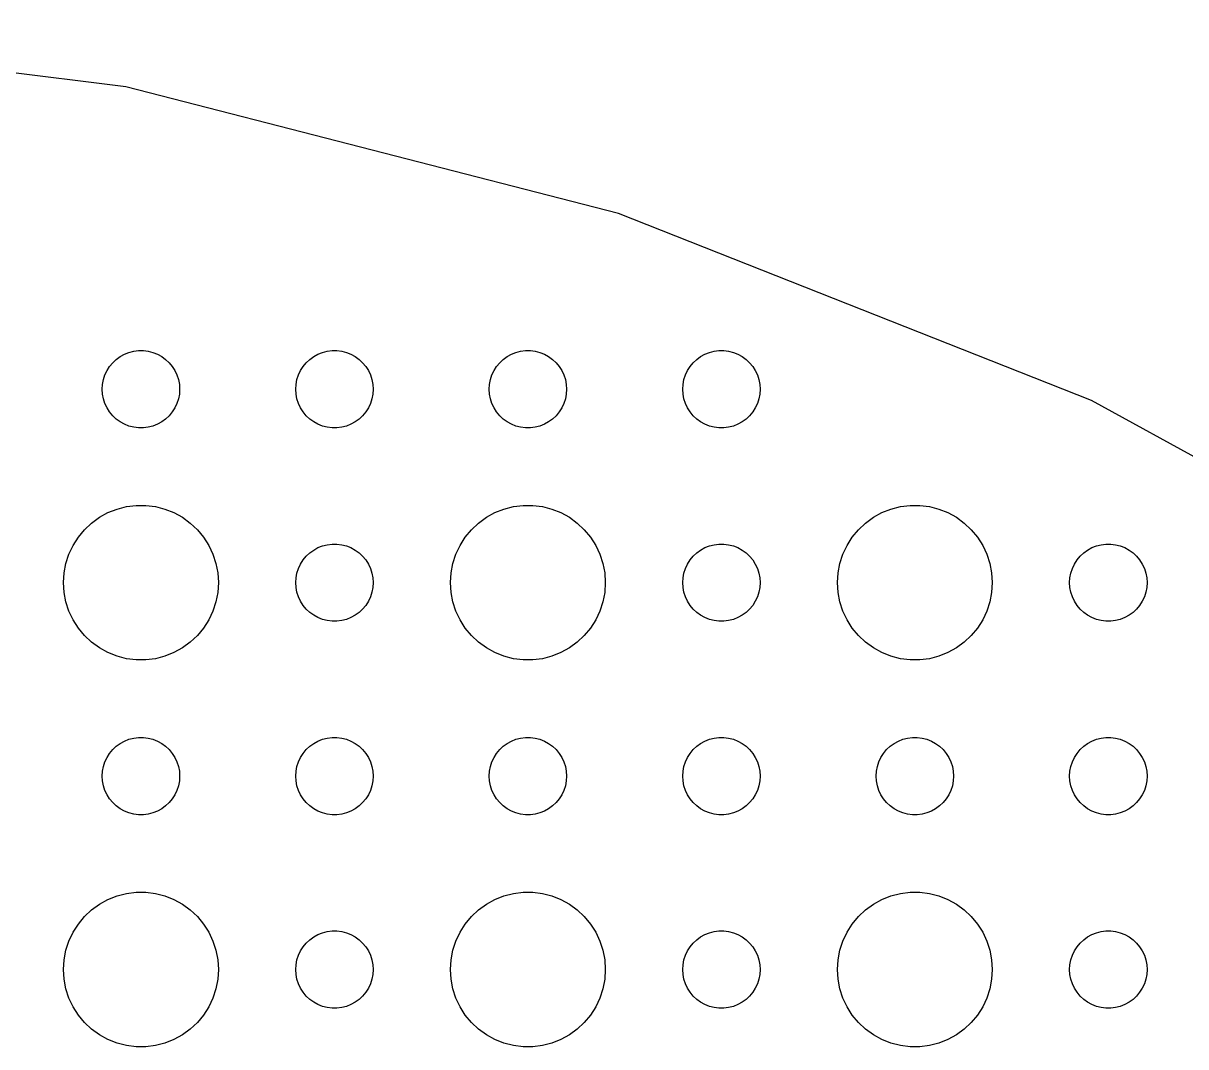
# Model space of a CAD drawing. Header units: metres. Extents: x -157 to 157, y -157 to 157.
# Drawn here: x 25.44 to 70.5, y 117.01 to 156.69 of the extents above; entities that cross this region are included whole.
import ezdxf

# ---------------------------------------------------------------- set-up
doc = ezdxf.new("R2010")
doc.units = ezdxf.units.M

msp = doc.modelspace()

# ---------------------------------------------------------------- linework, layer by layer
for p, q in [((29.4189, 154.219), (9.85811, 156.69)), ((48.5157, 149.316), (29.4189, 154.219)), ((66.8474, 142.058), (48.5157, 149.316)), ((29.0439, 143.656), (29.1963, 143.766)), ((29.1963, 143.766), (29.3613, 143.857)), ((29.3613, 143.857), (29.5365, 143.927)), ((29.5365, 143.927), (29.7189, 143.973)), ((29.7189, 143.973), (29.9058, 143.997)), ((29.9058, 143.997), (30.0942, 143.997)), ((30.0942, 143.997), (30.2811, 143.973)), ((30.2811, 143.973), (30.4635, 143.927)), ((30.4635, 143.927), (30.6387, 143.857)), ((30.6387, 143.857), (30.8037, 143.766)), ((30.8037, 143.766), (30.9561, 143.656)), ((36.5439, 143.656), (36.6963, 143.766)), ((36.6963, 143.766), (36.8613, 143.857)), ((36.8613, 143.857), (37.0365, 143.927)), ((37.0365, 143.927), (37.2189, 143.973)), ((37.2189, 143.973), (37.4058, 143.997)), ((37.4058, 143.997), (37.5942, 143.997)), ((37.5942, 143.997), (37.7811, 143.973)), ((37.7811, 143.973), (37.9635, 143.927)), ((37.9635, 143.927), (38.1387, 143.857)), ((38.1387, 143.857), (38.3037, 143.766)), ((38.3037, 143.766), (38.4561, 143.656)), ((44.0439, 143.656), (44.1963, 143.766)), ((44.1963, 143.766), (44.3613, 143.857)), ((44.3613, 143.857), (44.5365, 143.927)), ((44.5365, 143.927), (44.7189, 143.973)), ((44.7189, 143.973), (44.9058, 143.997)), ((44.9058, 143.997), (45.0942, 143.997)), ((45.0942, 143.997), (45.2811, 143.973)), ((45.2811, 143.973), (45.4635, 143.927)), ((45.4635, 143.927), (45.6387, 143.857)), ((45.6387, 143.857), (45.8037, 143.766)), ((45.8037, 143.766), (45.9561, 143.656)), ((51.5439, 143.656), (51.6963, 143.766)), ((51.6963, 143.766), (51.8613, 143.857)), ((51.8613, 143.857), (52.0365, 143.927)), ((52.0365, 143.927), (52.2189, 143.973)), ((52.2189, 143.973), (52.4058, 143.997)), ((52.4058, 143.997), (52.5942, 143.997)), ((52.5942, 143.997), (52.7811, 143.973)), ((52.7811, 143.973), (52.9635, 143.927)), ((52.9635, 143.927), (53.1387, 143.857)), ((53.1387, 143.857), (53.3037, 143.766)), ((53.3037, 143.766), (53.4561, 143.656)), ((28.6855, 143.223), (28.7865, 143.382)), ((28.7865, 143.382), (28.9065, 143.527)), ((28.9065, 143.527), (29.0439, 143.656)), ((30.9561, 143.656), (31.0934, 143.527)), ((31.0934, 143.527), (31.2135, 143.382)), ((31.2135, 143.382), (31.3145, 143.223)), ((36.1855, 143.223), (36.2865, 143.382)), ((36.2865, 143.382), (36.4065, 143.527)), ((36.4065, 143.527), (36.5439, 143.656)), ((38.4561, 143.656), (38.5934, 143.527)), ((38.5934, 143.527), (38.7135, 143.382)), ((38.7135, 143.382), (38.8145, 143.223)), ((43.6855, 143.223), (43.7865, 143.382)), ((43.7865, 143.382), (43.9065, 143.527)), ((43.9065, 143.527), (44.0439, 143.656)), ((45.9561, 143.656), (46.0934, 143.527)), ((46.0934, 143.527), (46.2135, 143.382)), ((46.2135, 143.382), (46.3145, 143.223)), ((51.1855, 143.223), (51.2865, 143.382)), ((51.2865, 143.382), (51.4065, 143.527)), ((51.4065, 143.527), (51.5439, 143.656)), ((53.4561, 143.656), (53.5934, 143.527)), ((53.5934, 143.527), (53.7135, 143.382)), ((53.7135, 143.382), (53.8145, 143.223)), ((28.5118, 142.688), (28.5471, 142.873)), ((28.5471, 142.873), (28.6053, 143.052)), ((28.6053, 143.052), (28.6855, 143.223)), ((31.3145, 143.223), (31.3947, 143.052)), ((31.3947, 143.052), (31.4529, 142.873)), ((31.4529, 142.873), (31.4882, 142.688)), ((36.0118, 142.688), (36.0471, 142.873)), ((36.0471, 142.873), (36.1053, 143.052)), ((36.1053, 143.052), (36.1855, 143.223)), ((38.8145, 143.223), (38.8947, 143.052)), ((38.8947, 143.052), (38.9529, 142.873)), ((38.9529, 142.873), (38.9882, 142.688)), ((43.5118, 142.688), (43.5471, 142.873)), ((43.5471, 142.873), (43.6053, 143.052)), ((43.6053, 143.052), (43.6855, 143.223)), ((46.3145, 143.223), (46.3947, 143.052)), ((46.3947, 143.052), (46.4529, 142.873)), ((46.4529, 142.873), (46.4882, 142.688)), ((51.0118, 142.688), (51.0471, 142.873)), ((51.0471, 142.873), (51.1053, 143.052)), ((51.1053, 143.052), (51.1855, 143.223)), ((53.8145, 143.223), (53.8947, 143.052)), ((53.8947, 143.052), (53.9529, 142.873)), ((53.9529, 142.873), (53.9882, 142.688)), ((28.5, 142.5), (28.5118, 142.688)), ((28.5118, 142.312), (28.5, 142.5)), ((31.4882, 142.688), (31.5, 142.5)), ((31.5, 142.5), (31.4882, 142.312)), ((36, 142.5), (36.0118, 142.688)), ((36.0118, 142.312), (36, 142.5)), ((38.9882, 142.688), (39, 142.5)), ((39, 142.5), (38.9882, 142.312)), ((43.5, 142.5), (43.5118, 142.688)), ((43.5118, 142.312), (43.5, 142.5)), ((46.4882, 142.688), (46.5, 142.5)), ((46.5, 142.5), (46.4882, 142.312)), ((51, 142.5), (51.0118, 142.688)), ((51.0118, 142.312), (51, 142.5)), ((53.9882, 142.688), (54, 142.5)), ((54, 142.5), (53.9882, 142.312)), ((28.5471, 142.127), (28.5118, 142.312)), ((28.6053, 141.948), (28.5471, 142.127)), ((28.6855, 141.777), (28.6053, 141.948)), ((31.3947, 141.948), (31.3145, 141.777)), ((31.4529, 142.127), (31.3947, 141.948)), ((31.4882, 142.312), (31.4529, 142.127)), ((36.0471, 142.127), (36.0118, 142.312)), ((36.1053, 141.948), (36.0471, 142.127)), ((36.1855, 141.777), (36.1053, 141.948)), ((38.8947, 141.948), (38.8145, 141.777)), ((38.9529, 142.127), (38.8947, 141.948)), ((38.9882, 142.312), (38.9529, 142.127)), ((43.5471, 142.127), (43.5118, 142.312)), ((43.6053, 141.948), (43.5471, 142.127)), ((43.6855, 141.777), (43.6053, 141.948)), ((46.3947, 141.948), (46.3145, 141.777)), ((46.4529, 142.127), (46.3947, 141.948)), ((46.4882, 142.312), (46.4529, 142.127)), ((51.0471, 142.127), (51.0118, 142.312)), ((51.1053, 141.948), (51.0471, 142.127)), ((51.1855, 141.777), (51.1053, 141.948)), ((53.8947, 141.948), (53.8145, 141.777)), ((53.9529, 142.127), (53.8947, 141.948)), ((53.9882, 142.312), (53.9529, 142.127)), ((84.1248, 132.559), (66.8474, 142.058)), ((28.7865, 141.618), (28.6855, 141.777)), ((28.9065, 141.473), (28.7865, 141.618)), ((31.2135, 141.618), (31.0934, 141.473)), ((31.3145, 141.777), (31.2135, 141.618)), ((36.2865, 141.618), (36.1855, 141.777)), ((36.4065, 141.473), (36.2865, 141.618)), ((38.7135, 141.618), (38.5934, 141.473)), ((38.8145, 141.777), (38.7135, 141.618)), ((43.7865, 141.618), (43.6855, 141.777)), ((43.9065, 141.473), (43.7865, 141.618)), ((46.2135, 141.618), (46.0934, 141.473)), ((46.3145, 141.777), (46.2135, 141.618)), ((51.2865, 141.618), (51.1855, 141.777)), ((51.4065, 141.473), (51.2865, 141.618)), ((53.7135, 141.618), (53.5934, 141.473)), ((53.8145, 141.777), (53.7135, 141.618)), ((29.0439, 141.344), (28.9065, 141.473)), ((29.1963, 141.234), (29.0439, 141.344)), ((29.3613, 141.143), (29.1963, 141.234)), ((29.5365, 141.073), (29.3613, 141.143)), ((29.7189, 141.027), (29.5365, 141.073)), ((30.4635, 141.073), (30.2811, 141.027)), ((30.6387, 141.143), (30.4635, 141.073)), ((30.8037, 141.234), (30.6387, 141.143)), ((30.9561, 141.344), (30.8037, 141.234)), ((31.0934, 141.473), (30.9561, 141.344)), ((36.5439, 141.344), (36.4065, 141.473)), ((36.6963, 141.234), (36.5439, 141.344)), ((36.8613, 141.143), (36.6963, 141.234)), ((37.0365, 141.073), (36.8613, 141.143)), ((37.2189, 141.027), (37.0365, 141.073)), ((37.9635, 141.073), (37.7811, 141.027)), ((38.1387, 141.143), (37.9635, 141.073)), ((38.3037, 141.234), (38.1387, 141.143)), ((38.4561, 141.344), (38.3037, 141.234)), ((38.5934, 141.473), (38.4561, 141.344)), ((44.0439, 141.344), (43.9065, 141.473)), ((44.1963, 141.234), (44.0439, 141.344)), ((44.3613, 141.143), (44.1963, 141.234)), ((44.5365, 141.073), (44.3613, 141.143)), ((44.7189, 141.027), (44.5365, 141.073)), ((45.4635, 141.073), (45.2811, 141.027)), ((45.6387, 141.143), (45.4635, 141.073)), ((45.8037, 141.234), (45.6387, 141.143)), ((45.9561, 141.344), (45.8037, 141.234)), ((46.0934, 141.473), (45.9561, 141.344)), ((51.5439, 141.344), (51.4065, 141.473)), ((51.6963, 141.234), (51.5439, 141.344)), ((51.8613, 141.143), (51.6963, 141.234)), ((52.0365, 141.073), (51.8613, 141.143)), ((52.2189, 141.027), (52.0365, 141.073)), ((52.9635, 141.073), (52.7811, 141.027)), ((53.1387, 141.143), (52.9635, 141.073)), ((53.3037, 141.234), (53.1387, 141.143)), ((53.4561, 141.344), (53.3037, 141.234)), ((53.5934, 141.473), (53.4561, 141.344)), ((29.9058, 141.003), (29.7189, 141.027)), ((30.0942, 141.003), (29.9058, 141.003)), ((30.2811, 141.027), (30.0942, 141.003)), ((37.4058, 141.003), (37.2189, 141.027)), ((37.5942, 141.003), (37.4058, 141.003)), ((37.7811, 141.027), (37.5942, 141.003)), ((44.9058, 141.003), (44.7189, 141.027)), ((45.0942, 141.003), (44.9058, 141.003)), ((45.2811, 141.027), (45.0942, 141.003)), ((52.4058, 141.003), (52.2189, 141.027)), ((52.5942, 141.003), (52.4058, 141.003)), ((52.7811, 141.027), (52.5942, 141.003)), ((29.0729, 137.853), (29.4379, 137.947)), ((29.4379, 137.947), (29.8116, 137.994)), ((29.8116, 137.994), (30.1884, 137.994)), ((30.1884, 137.994), (30.5621, 137.947)), ((30.5621, 137.947), (30.927, 137.853)), ((44.0729, 137.853), (44.4379, 137.947)), ((44.4379, 137.947), (44.8116, 137.994)), ((44.8116, 137.994), (45.1884, 137.994)), ((45.1884, 137.994), (45.5621, 137.947)), ((45.5621, 137.947), (45.927, 137.853)), ((59.0729, 137.853), (59.4379, 137.947)), ((59.4379, 137.947), (59.8116, 137.994)), ((59.8116, 137.994), (60.1884, 137.994)), ((60.1884, 137.994), (60.5621, 137.947)), ((60.5621, 137.947), (60.927, 137.853)), ((28.0877, 137.312), (28.3925, 137.533)), ((28.3925, 137.533), (28.7227, 137.714)), ((28.7227, 137.714), (29.0729, 137.853)), ((30.927, 137.853), (31.2773, 137.714)), ((31.2773, 137.714), (31.6075, 137.533)), ((31.6075, 137.533), (31.9123, 137.312)), ((43.0877, 137.312), (43.3925, 137.533)), ((43.3925, 137.533), (43.7227, 137.714)), ((43.7227, 137.714), (44.0729, 137.853)), ((45.927, 137.853), (46.2773, 137.714)), ((46.2773, 137.714), (46.6075, 137.533)), ((46.6075, 137.533), (46.9123, 137.312)), ((58.0877, 137.312), (58.3925, 137.533)), ((58.3925, 137.533), (58.7227, 137.714)), ((58.7227, 137.714), (59.0729, 137.853)), ((60.927, 137.853), (61.2773, 137.714)), ((61.2773, 137.714), (61.6075, 137.533)), ((61.6075, 137.533), (61.9123, 137.312)), ((27.5729, 136.763), (27.8131, 137.054)), ((27.8131, 137.054), (28.0877, 137.312)), ((31.9123, 137.312), (32.1869, 137.054)), ((32.1869, 137.054), (32.427, 136.763)), ((42.5729, 136.763), (42.8131, 137.054)), ((42.8131, 137.054), (43.0877, 137.312)), ((46.9123, 137.312), (47.1869, 137.054)), ((47.1869, 137.054), (47.427, 136.763)), ((57.5729, 136.763), (57.8131, 137.054)), ((57.8131, 137.054), (58.0877, 137.312)), ((61.9123, 137.312), (62.1869, 137.054)), ((62.1869, 137.054), (62.427, 136.763)), ((27.3711, 136.445), (27.5729, 136.763)), ((32.427, 136.763), (32.6289, 136.445)), ((42.3711, 136.445), (42.5729, 136.763)), ((47.427, 136.763), (47.6289, 136.445)), ((57.3711, 136.445), (57.5729, 136.763)), ((62.427, 136.763), (62.6289, 136.445)), ((27.0942, 135.746), (27.2107, 136.104)), ((27.2107, 136.104), (27.3711, 136.445)), ((32.6289, 136.445), (32.7893, 136.104)), ((32.7893, 136.104), (32.9057, 135.746)), ((36.4065, 136.027), (36.5439, 136.156)), ((36.5439, 136.156), (36.6963, 136.266)), ((36.6963, 136.266), (36.8613, 136.357)), ((36.8613, 136.357), (37.0365, 136.427)), ((37.0365, 136.427), (37.2189, 136.473)), ((37.2189, 136.473), (37.4058, 136.497)), ((37.4058, 136.497), (37.5942, 136.497)), ((37.5942, 136.497), (37.7811, 136.473)), ((37.7811, 136.473), (37.9635, 136.427)), ((37.9635, 136.427), (38.1387, 136.357)), ((38.1387, 136.357), (38.3037, 136.266)), ((38.3037, 136.266), (38.4561, 136.156)), ((38.4561, 136.156), (38.5934, 136.027)), ((42.0942, 135.746), (42.2107, 136.104)), ((42.2107, 136.104), (42.3711, 136.445)), ((47.6289, 136.445), (47.7893, 136.104)), ((47.7893, 136.104), (47.9057, 135.746)), ((51.4065, 136.027), (51.5439, 136.156)), ((51.5439, 136.156), (51.6963, 136.266)), ((51.6963, 136.266), (51.8613, 136.357)), ((51.8613, 136.357), (52.0365, 136.427)), ((52.0365, 136.427), (52.2189, 136.473)), ((52.2189, 136.473), (52.4058, 136.497)), ((52.4058, 136.497), (52.5942, 136.497)), ((52.5942, 136.497), (52.7811, 136.473)), ((52.7811, 136.473), (52.9635, 136.427)), ((52.9635, 136.427), (53.1387, 136.357)), ((53.1387, 136.357), (53.3037, 136.266)), ((53.3037, 136.266), (53.4561, 136.156)), ((53.4561, 136.156), (53.5934, 136.027)), ((57.0942, 135.746), (57.2107, 136.104)), ((57.2107, 136.104), (57.3711, 136.445)), ((62.6289, 136.445), (62.7893, 136.104)), ((62.7893, 136.104), (62.9057, 135.746)), ((66.4065, 136.027), (66.5439, 136.156)), ((66.5439, 136.156), (66.6963, 136.266)), ((66.6963, 136.266), (66.8613, 136.357)), ((66.8613, 136.357), (67.0365, 136.427)), ((67.0365, 136.427), (67.2189, 136.473)), ((67.2189, 136.473), (67.4058, 136.497)), ((67.4058, 136.497), (67.5942, 136.497)), ((67.5942, 136.497), (67.7811, 136.473)), ((67.7811, 136.473), (67.9635, 136.427)), ((67.9635, 136.427), (68.1387, 136.357)), ((68.1387, 136.357), (68.3037, 136.266)), ((68.3037, 136.266), (68.4561, 136.156)), ((68.4561, 136.156), (68.5934, 136.027)), ((27.0237, 135.376), (27.0942, 135.746)), ((32.9057, 135.746), (32.9763, 135.376)), ((36.1053, 135.552), (36.1855, 135.723)), ((36.1855, 135.723), (36.2865, 135.882)), ((36.2865, 135.882), (36.4065, 136.027)), ((38.5934, 136.027), (38.7135, 135.882)), ((38.7135, 135.882), (38.8145, 135.723)), ((38.8145, 135.723), (38.8947, 135.552)), ((42.0237, 135.376), (42.0942, 135.746)), ((47.9057, 135.746), (47.9763, 135.376)), ((51.1053, 135.552), (51.1855, 135.723)), ((51.1855, 135.723), (51.2865, 135.882)), ((51.2865, 135.882), (51.4065, 136.027)), ((53.5934, 136.027), (53.7135, 135.882)), ((53.7135, 135.882), (53.8145, 135.723)), ((53.8145, 135.723), (53.8947, 135.552)), ((57.0237, 135.376), (57.0942, 135.746)), ((62.9057, 135.746), (62.9763, 135.376)), ((66.1053, 135.552), (66.1855, 135.723)), ((66.1855, 135.723), (66.2865, 135.882)), ((66.2865, 135.882), (66.4065, 136.027)), ((68.5934, 136.027), (68.7135, 135.882)), ((68.7135, 135.882), (68.8145, 135.723)), ((68.8145, 135.723), (68.8947, 135.552)), ((27, 135), (27.0237, 135.376)), ((32.9763, 135.376), (33, 135)), ((36, 135), (36.0118, 135.188)), ((36.0118, 135.188), (36.0471, 135.373)), ((36.0471, 135.373), (36.1053, 135.552)), ((38.8947, 135.552), (38.9529, 135.373)), ((38.9529, 135.373), (38.9882, 135.188)), ((38.9882, 135.188), (39, 135)), ((42, 135), (42.0237, 135.376)), ((47.9763, 135.376), (48, 135)), ((51, 135), (51.0118, 135.188)), ((51.0118, 135.188), (51.0471, 135.373)), ((51.0471, 135.373), (51.1053, 135.552)), ((53.8947, 135.552), (53.9529, 135.373)), ((53.9529, 135.373), (53.9882, 135.188)), ((53.9882, 135.188), (54, 135)), ((57, 135), (57.0237, 135.376)), ((62.9763, 135.376), (63, 135)), ((66, 135), (66.0118, 135.188)), ((66.0118, 135.188), (66.0471, 135.373)), ((66.0471, 135.373), (66.1053, 135.552)), ((68.8947, 135.552), (68.9529, 135.373)), ((68.9529, 135.373), (68.9882, 135.188)), ((68.9882, 135.188), (69, 135)), ((27.0237, 134.624), (27, 135)), ((33, 135), (32.9763, 134.624)), ((36.0118, 134.812), (36, 135)), ((36.0471, 134.627), (36.0118, 134.812)), ((38.9882, 134.812), (38.9529, 134.627)), ((39, 135), (38.9882, 134.812)), ((42.0237, 134.624), (42, 135)), ((48, 135), (47.9763, 134.624)), ((51.0118, 134.812), (51, 135)), ((51.0471, 134.627), (51.0118, 134.812)), ((53.9882, 134.812), (53.9529, 134.627)), ((54, 135), (53.9882, 134.812)), ((57.0237, 134.624), (57, 135)), ((63, 135), (62.9763, 134.624)), ((66.0118, 134.812), (66, 135)), ((66.0471, 134.627), (66.0118, 134.812)), ((68.9882, 134.812), (68.9529, 134.627)), ((69, 135), (68.9882, 134.812)), ((27.0942, 134.254), (27.0237, 134.624)), ((32.9763, 134.624), (32.9057, 134.254)), ((36.1053, 134.448), (36.0471, 134.627)), ((36.1855, 134.277), (36.1053, 134.448)), ((38.8947, 134.448), (38.8145, 134.277)), ((38.9529, 134.627), (38.8947, 134.448)), ((42.0942, 134.254), (42.0237, 134.624)), ((47.9763, 134.624), (47.9057, 134.254)), ((51.1053, 134.448), (51.0471, 134.627)), ((51.1855, 134.277), (51.1053, 134.448)), ((53.8947, 134.448), (53.8145, 134.277)), ((53.9529, 134.627), (53.8947, 134.448)), ((57.0942, 134.254), (57.0237, 134.624)), ((62.9763, 134.624), (62.9057, 134.254)), ((66.1053, 134.448), (66.0471, 134.627)), ((66.1855, 134.277), (66.1053, 134.448)), ((68.8947, 134.448), (68.8145, 134.277)), ((68.9529, 134.627), (68.8947, 134.448)), ((27.2107, 133.896), (27.0942, 134.254)), ((27.3711, 133.555), (27.2107, 133.896)), ((32.7893, 133.896), (32.6289, 133.555)), ((32.9057, 134.254), (32.7893, 133.896)), ((36.2865, 134.118), (36.1855, 134.277)), ((36.4065, 133.973), (36.2865, 134.118)), ((36.5439, 133.844), (36.4065, 133.973)), ((36.6963, 133.734), (36.5439, 133.844)), ((38.4561, 133.844), (38.3037, 133.734)), ((38.5934, 133.973), (38.4561, 133.844)), ((38.7135, 134.118), (38.5934, 133.973)), ((38.8145, 134.277), (38.7135, 134.118)), ((42.2107, 133.896), (42.0942, 134.254)), ((42.3711, 133.555), (42.2107, 133.896)), ((47.7893, 133.896), (47.6289, 133.555)), ((47.9057, 134.254), (47.7893, 133.896)), ((51.2865, 134.118), (51.1855, 134.277)), ((51.4065, 133.973), (51.2865, 134.118)), ((51.5439, 133.844), (51.4065, 133.973)), ((51.6963, 133.734), (51.5439, 133.844)), ((53.4561, 133.844), (53.3037, 133.734)), ((53.5934, 133.973), (53.4561, 133.844)), ((53.7135, 134.118), (53.5934, 133.973)), ((53.8145, 134.277), (53.7135, 134.118)), ((57.2107, 133.896), (57.0942, 134.254)), ((57.3711, 133.555), (57.2107, 133.896)), ((62.7893, 133.896), (62.6289, 133.555)), ((62.9057, 134.254), (62.7893, 133.896)), ((66.2865, 134.118), (66.1855, 134.277)), ((66.4065, 133.973), (66.2865, 134.118)), ((66.5439, 133.844), (66.4065, 133.973)), ((66.6963, 133.734), (66.5439, 133.844)), ((68.4561, 133.844), (68.3037, 133.734)), ((68.5934, 133.973), (68.4561, 133.844)), ((68.7135, 134.118), (68.5934, 133.973)), ((68.8145, 134.277), (68.7135, 134.118)), ((27.5729, 133.237), (27.3711, 133.555)), ((32.6289, 133.555), (32.427, 133.237)), ((36.8613, 133.643), (36.6963, 133.734)), ((37.0365, 133.573), (36.8613, 133.643)), ((37.2189, 133.527), (37.0365, 133.573)), ((37.4058, 133.503), (37.2189, 133.527)), ((37.5942, 133.503), (37.4058, 133.503)), ((37.7811, 133.527), (37.5942, 133.503)), ((37.9635, 133.573), (37.7811, 133.527)), ((38.1387, 133.643), (37.9635, 133.573)), ((38.3037, 133.734), (38.1387, 133.643)), ((42.5729, 133.237), (42.3711, 133.555)), ((47.6289, 133.555), (47.427, 133.237)), ((51.8613, 133.643), (51.6963, 133.734)), ((52.0365, 133.573), (51.8613, 133.643)), ((52.2189, 133.527), (52.0365, 133.573)), ((52.4058, 133.503), (52.2189, 133.527)), ((52.5942, 133.503), (52.4058, 133.503)), ((52.7811, 133.527), (52.5942, 133.503)), ((52.9635, 133.573), (52.7811, 133.527)), ((53.1387, 133.643), (52.9635, 133.573)), ((53.3037, 133.734), (53.1387, 133.643)), ((57.5729, 133.237), (57.3711, 133.555)), ((62.6289, 133.555), (62.427, 133.237)), ((66.8613, 133.643), (66.6963, 133.734)), ((67.0365, 133.573), (66.8613, 133.643)), ((67.2189, 133.527), (67.0365, 133.573)), ((67.4058, 133.503), (67.2189, 133.527)), ((67.5942, 133.503), (67.4058, 133.503)), ((67.7811, 133.527), (67.5942, 133.503)), ((67.9635, 133.573), (67.7811, 133.527)), ((68.1387, 133.643), (67.9635, 133.573)), ((68.3037, 133.734), (68.1387, 133.643)), ((27.8131, 132.946), (27.5729, 133.237)), ((28.0877, 132.688), (27.8131, 132.946)), ((32.1869, 132.946), (31.9123, 132.688)), ((32.427, 133.237), (32.1869, 132.946)), ((42.8131, 132.946), (42.5729, 133.237)), ((43.0877, 132.688), (42.8131, 132.946)), ((47.1869, 132.946), (46.9123, 132.688)), ((47.427, 133.237), (47.1869, 132.946)), ((57.8131, 132.946), (57.5729, 133.237)), ((58.0877, 132.688), (57.8131, 132.946)), ((62.1869, 132.946), (61.9123, 132.688)), ((62.427, 133.237), (62.1869, 132.946)), ((28.3925, 132.467), (28.0877, 132.688)), ((31.9123, 132.688), (31.6075, 132.467)), ((43.3925, 132.467), (43.0877, 132.688)), ((46.9123, 132.688), (46.6075, 132.467)), ((58.3925, 132.467), (58.0877, 132.688)), ((61.9123, 132.688), (61.6075, 132.467)), ((28.7227, 132.286), (28.3925, 132.467)), ((29.0729, 132.147), (28.7227, 132.286)), ((29.4379, 132.053), (29.0729, 132.147)), ((29.8116, 132.006), (29.4379, 132.053)), ((30.5621, 132.053), (30.1884, 132.006)), ((30.927, 132.147), (30.5621, 132.053)), ((31.2773, 132.286), (30.927, 132.147)), ((31.6075, 132.467), (31.2773, 132.286)), ((43.7227, 132.286), (43.3925, 132.467)), ((44.0729, 132.147), (43.7227, 132.286)), ((44.4379, 132.053), (44.0729, 132.147)), ((44.8116, 132.006), (44.4379, 132.053)), ((45.5621, 132.053), (45.1884, 132.006)), ((45.927, 132.147), (45.5621, 132.053)), ((46.2773, 132.286), (45.927, 132.147)), ((46.6075, 132.467), (46.2773, 132.286)), ((58.7227, 132.286), (58.3925, 132.467)), ((59.0729, 132.147), (58.7227, 132.286)), ((59.4379, 132.053), (59.0729, 132.147)), ((59.8116, 132.006), (59.4379, 132.053)), ((60.5621, 132.053), (60.1884, 132.006)), ((60.927, 132.147), (60.5621, 132.053)), ((61.2773, 132.286), (60.927, 132.147)), ((61.6075, 132.467), (61.2773, 132.286)), ((30.1884, 132.006), (29.8116, 132.006)), ((45.1884, 132.006), (44.8116, 132.006)), ((60.1884, 132.006), (59.8116, 132.006)), ((29.3613, 128.857), (29.5365, 128.927)), ((29.5365, 128.927), (29.7189, 128.973)), ((29.7189, 128.973), (29.9058, 128.997)), ((29.9058, 128.997), (30.0942, 128.997)), ((30.0942, 128.997), (30.2811, 128.973)), ((30.2811, 128.973), (30.4635, 128.927)), ((30.4635, 128.927), (30.6387, 128.857)), ((36.8613, 128.857), (37.0365, 128.927)), ((37.0365, 128.927), (37.2189, 128.973)), ((37.2189, 128.973), (37.4058, 128.997)), ((37.4058, 128.997), (37.5942, 128.997)), ((37.5942, 128.997), (37.7811, 128.973)), ((37.7811, 128.973), (37.9635, 128.927)), ((37.9635, 128.927), (38.1387, 128.857)), ((44.3613, 128.857), (44.5365, 128.927)), ((44.5365, 128.927), (44.7189, 128.973)), ((44.7189, 128.973), (44.9058, 128.997)), ((44.9058, 128.997), (45.0942, 128.997)), ((45.0942, 128.997), (45.2811, 128.973)), ((45.2811, 128.973), (45.4635, 128.927)), ((45.4635, 128.927), (45.6387, 128.857)), ((51.8613, 128.857), (52.0365, 128.927)), ((52.0365, 128.927), (52.2189, 128.973)), ((52.2189, 128.973), (52.4058, 128.997)), ((52.4058, 128.997), (52.5942, 128.997)), ((52.5942, 128.997), (52.7811, 128.973)), ((52.7811, 128.973), (52.9635, 128.927)), ((52.9635, 128.927), (53.1387, 128.857)), ((59.3613, 128.857), (59.5365, 128.927)), ((59.5365, 128.927), (59.7189, 128.973)), ((59.7189, 128.973), (59.9058, 128.997)), ((59.9058, 128.997), (60.0942, 128.997)), ((60.0942, 128.997), (60.2811, 128.973)), ((60.2811, 128.973), (60.4635, 128.927)), ((60.4635, 128.927), (60.6387, 128.857)), ((66.8613, 128.857), (67.0365, 128.927)), ((67.0365, 128.927), (67.2189, 128.973)), ((67.2189, 128.973), (67.4058, 128.997)), ((67.4058, 128.997), (67.5942, 128.997)), ((67.5942, 128.997), (67.7811, 128.973)), ((67.7811, 128.973), (67.9635, 128.927)), ((67.9635, 128.927), (68.1387, 128.857)), ((28.7865, 128.382), (28.9065, 128.527)), ((28.9065, 128.527), (29.0439, 128.656)), ((29.0439, 128.656), (29.1963, 128.766)), ((29.1963, 128.766), (29.3613, 128.857)), ((30.6387, 128.857), (30.8037, 128.766)), ((30.8037, 128.766), (30.9561, 128.656)), ((30.9561, 128.656), (31.0934, 128.527)), ((31.0934, 128.527), (31.2135, 128.382)), ((36.2865, 128.382), (36.4065, 128.527)), ((36.4065, 128.527), (36.5439, 128.656)), ((36.5439, 128.656), (36.6963, 128.766)), ((36.6963, 128.766), (36.8613, 128.857)), ((38.1387, 128.857), (38.3037, 128.766)), ((38.3037, 128.766), (38.4561, 128.656)), ((38.4561, 128.656), (38.5934, 128.527)), ((38.5934, 128.527), (38.7135, 128.382)), ((43.7865, 128.382), (43.9065, 128.527)), ((43.9065, 128.527), (44.0439, 128.656)), ((44.0439, 128.656), (44.1963, 128.766)), ((44.1963, 128.766), (44.3613, 128.857)), ((45.6387, 128.857), (45.8037, 128.766)), ((45.8037, 128.766), (45.9561, 128.656)), ((45.9561, 128.656), (46.0934, 128.527)), ((46.0934, 128.527), (46.2135, 128.382)), ((51.2865, 128.382), (51.4065, 128.527)), ((51.4065, 128.527), (51.5439, 128.656)), ((51.5439, 128.656), (51.6963, 128.766)), ((51.6963, 128.766), (51.8613, 128.857)), ((53.1387, 128.857), (53.3037, 128.766)), ((53.3037, 128.766), (53.4561, 128.656)), ((53.4561, 128.656), (53.5934, 128.527)), ((53.5934, 128.527), (53.7135, 128.382)), ((58.7865, 128.382), (58.9065, 128.527)), ((58.9065, 128.527), (59.0439, 128.656)), ((59.0439, 128.656), (59.1963, 128.766)), ((59.1963, 128.766), (59.3613, 128.857)), ((60.6387, 128.857), (60.8037, 128.766)), ((60.8037, 128.766), (60.9561, 128.656)), ((60.9561, 128.656), (61.0934, 128.527)), ((61.0934, 128.527), (61.2135, 128.382)), ((66.2865, 128.382), (66.4065, 128.527)), ((66.4065, 128.527), (66.5439, 128.656)), ((66.5439, 128.656), (66.6963, 128.766)), ((66.6963, 128.766), (66.8613, 128.857)), ((68.1387, 128.857), (68.3037, 128.766)), ((68.3037, 128.766), (68.4561, 128.656)), ((68.4561, 128.656), (68.5934, 128.527)), ((68.5934, 128.527), (68.7135, 128.382)), ((28.5471, 127.873), (28.6053, 128.052)), ((28.6053, 128.052), (28.6855, 128.223)), ((28.6855, 128.223), (28.7865, 128.382)), ((31.2135, 128.382), (31.3145, 128.223)), ((31.3145, 128.223), (31.3947, 128.052)), ((31.3947, 128.052), (31.4529, 127.873)), ((36.0471, 127.873), (36.1053, 128.052)), ((36.1053, 128.052), (36.1855, 128.223)), ((36.1855, 128.223), (36.2865, 128.382)), ((38.7135, 128.382), (38.8145, 128.223)), ((38.8145, 128.223), (38.8947, 128.052)), ((38.8947, 128.052), (38.9529, 127.873)), ((43.5471, 127.873), (43.6053, 128.052)), ((43.6053, 128.052), (43.6855, 128.223)), ((43.6855, 128.223), (43.7865, 128.382)), ((46.2135, 128.382), (46.3145, 128.223)), ((46.3145, 128.223), (46.3947, 128.052)), ((46.3947, 128.052), (46.4529, 127.873)), ((51.0471, 127.873), (51.1053, 128.052)), ((51.1053, 128.052), (51.1855, 128.223)), ((51.1855, 128.223), (51.2865, 128.382)), ((53.7135, 128.382), (53.8145, 128.223)), ((53.8145, 128.223), (53.8947, 128.052)), ((53.8947, 128.052), (53.9529, 127.873)), ((58.5471, 127.873), (58.6053, 128.052)), ((58.6053, 128.052), (58.6855, 128.223)), ((58.6855, 128.223), (58.7865, 128.382)), ((61.2135, 128.382), (61.3145, 128.223)), ((61.3145, 128.223), (61.3947, 128.052)), ((61.3947, 128.052), (61.4529, 127.873)), ((66.0471, 127.873), (66.1053, 128.052)), ((66.1053, 128.052), (66.1855, 128.223)), ((66.1855, 128.223), (66.2865, 128.382)), ((68.7135, 128.382), (68.8145, 128.223)), ((68.8145, 128.223), (68.8947, 128.052)), ((68.8947, 128.052), (68.9529, 127.873)), ((28.5, 127.5), (28.5118, 127.688)), ((28.5118, 127.688), (28.5471, 127.873)), ((31.4529, 127.873), (31.4882, 127.688)), ((31.4882, 127.688), (31.5, 127.5)), ((36, 127.5), (36.0118, 127.688)), ((36.0118, 127.688), (36.0471, 127.873)), ((38.9529, 127.873), (38.9882, 127.688)), ((38.9882, 127.688), (39, 127.5)), ((43.5, 127.5), (43.5118, 127.688)), ((43.5118, 127.688), (43.5471, 127.873)), ((46.4529, 127.873), (46.4882, 127.688)), ((46.4882, 127.688), (46.5, 127.5)), ((51, 127.5), (51.0118, 127.688)), ((51.0118, 127.688), (51.0471, 127.873)), ((53.9529, 127.873), (53.9882, 127.688)), ((53.9882, 127.688), (54, 127.5)), ((58.5, 127.5), (58.5118, 127.688)), ((58.5118, 127.688), (58.5471, 127.873)), ((61.4529, 127.873), (61.4882, 127.688)), ((61.4882, 127.688), (61.5, 127.5)), ((66, 127.5), (66.0118, 127.688)), ((66.0118, 127.688), (66.0471, 127.873)), ((68.9529, 127.873), (68.9882, 127.688)), ((68.9882, 127.688), (69, 127.5)), ((28.5118, 127.312), (28.5, 127.5)), ((28.5471, 127.127), (28.5118, 127.312)), ((28.6053, 126.948), (28.5471, 127.127)), ((31.4529, 127.127), (31.3947, 126.948)), ((31.4882, 127.312), (31.4529, 127.127)), ((31.5, 127.5), (31.4882, 127.312)), ((36.0118, 127.312), (36, 127.5)), ((36.0471, 127.127), (36.0118, 127.312)), ((36.1053, 126.948), (36.0471, 127.127)), ((38.9529, 127.127), (38.8947, 126.948)), ((38.9882, 127.312), (38.9529, 127.127)), ((39, 127.5), (38.9882, 127.312)), ((43.5118, 127.312), (43.5, 127.5)), ((43.5471, 127.127), (43.5118, 127.312)), ((43.6053, 126.948), (43.5471, 127.127)), ((46.4529, 127.127), (46.3947, 126.948)), ((46.4882, 127.312), (46.4529, 127.127)), ((46.5, 127.5), (46.4882, 127.312)), ((51.0118, 127.312), (51, 127.5)), ((51.0471, 127.127), (51.0118, 127.312)), ((51.1053, 126.948), (51.0471, 127.127)), ((53.9529, 127.127), (53.8947, 126.948)), ((53.9882, 127.312), (53.9529, 127.127)), ((54, 127.5), (53.9882, 127.312)), ((58.5118, 127.312), (58.5, 127.5)), ((58.5471, 127.127), (58.5118, 127.312)), ((58.6053, 126.948), (58.5471, 127.127)), ((61.4529, 127.127), (61.3947, 126.948)), ((61.4882, 127.312), (61.4529, 127.127)), ((61.5, 127.5), (61.4882, 127.312)), ((66.0118, 127.312), (66, 127.5)), ((66.0471, 127.127), (66.0118, 127.312)), ((66.1053, 126.948), (66.0471, 127.127)), ((68.9529, 127.127), (68.8947, 126.948)), ((68.9882, 127.312), (68.9529, 127.127)), ((69, 127.5), (68.9882, 127.312)), ((28.6855, 126.777), (28.6053, 126.948)), ((28.7865, 126.618), (28.6855, 126.777)), ((31.3145, 126.777), (31.2135, 126.618)), ((31.3947, 126.948), (31.3145, 126.777)), ((36.1855, 126.777), (36.1053, 126.948)), ((36.2865, 126.618), (36.1855, 126.777)), ((38.8145, 126.777), (38.7135, 126.618)), ((38.8947, 126.948), (38.8145, 126.777)), ((43.6855, 126.777), (43.6053, 126.948)), ((43.7865, 126.618), (43.6855, 126.777)), ((46.3145, 126.777), (46.2135, 126.618)), ((46.3947, 126.948), (46.3145, 126.777)), ((51.1855, 126.777), (51.1053, 126.948)), ((51.2865, 126.618), (51.1855, 126.777)), ((53.8145, 126.777), (53.7135, 126.618)), ((53.8947, 126.948), (53.8145, 126.777)), ((58.6855, 126.777), (58.6053, 126.948)), ((58.7865, 126.618), (58.6855, 126.777)), ((61.3145, 126.777), (61.2135, 126.618)), ((61.3947, 126.948), (61.3145, 126.777)), ((66.1855, 126.777), (66.1053, 126.948)), ((66.2865, 126.618), (66.1855, 126.777)), ((68.8145, 126.777), (68.7135, 126.618)), ((68.8947, 126.948), (68.8145, 126.777)), ((28.9065, 126.473), (28.7865, 126.618)), ((29.0439, 126.344), (28.9065, 126.473)), ((29.1963, 126.234), (29.0439, 126.344)), ((29.3613, 126.143), (29.1963, 126.234)), ((30.8037, 126.234), (30.6387, 126.143)), ((30.9561, 126.344), (30.8037, 126.234)), ((31.0934, 126.473), (30.9561, 126.344)), ((31.2135, 126.618), (31.0934, 126.473)), ((36.4065, 126.473), (36.2865, 126.618)), ((36.5439, 126.344), (36.4065, 126.473)), ((36.6963, 126.234), (36.5439, 126.344)), ((36.8613, 126.143), (36.6963, 126.234)), ((38.3037, 126.234), (38.1387, 126.143)), ((38.4561, 126.344), (38.3037, 126.234)), ((38.5934, 126.473), (38.4561, 126.344)), ((38.7135, 126.618), (38.5934, 126.473)), ((43.9065, 126.473), (43.7865, 126.618)), ((44.0439, 126.344), (43.9065, 126.473)), ((44.1963, 126.234), (44.0439, 126.344)), ((44.3613, 126.143), (44.1963, 126.234)), ((45.8037, 126.234), (45.6387, 126.143)), ((45.9561, 126.344), (45.8037, 126.234)), ((46.0934, 126.473), (45.9561, 126.344)), ((46.2135, 126.618), (46.0934, 126.473)), ((51.4065, 126.473), (51.2865, 126.618)), ((51.5439, 126.344), (51.4065, 126.473)), ((51.6963, 126.234), (51.5439, 126.344)), ((51.8613, 126.143), (51.6963, 126.234)), ((53.3037, 126.234), (53.1387, 126.143)), ((53.4561, 126.344), (53.3037, 126.234)), ((53.5934, 126.473), (53.4561, 126.344)), ((53.7135, 126.618), (53.5934, 126.473)), ((58.9065, 126.473), (58.7865, 126.618)), ((59.0439, 126.344), (58.9065, 126.473)), ((59.1963, 126.234), (59.0439, 126.344)), ((59.3613, 126.143), (59.1963, 126.234)), ((60.8037, 126.234), (60.6387, 126.143)), ((60.9561, 126.344), (60.8037, 126.234)), ((61.0934, 126.473), (60.9561, 126.344)), ((61.2135, 126.618), (61.0934, 126.473)), ((66.4065, 126.473), (66.2865, 126.618)), ((66.5439, 126.344), (66.4065, 126.473)), ((66.6963, 126.234), (66.5439, 126.344)), ((66.8613, 126.143), (66.6963, 126.234)), ((68.3037, 126.234), (68.1387, 126.143)), ((68.4561, 126.344), (68.3037, 126.234)), ((68.5934, 126.473), (68.4561, 126.344)), ((68.7135, 126.618), (68.5934, 126.473)), ((29.5365, 126.073), (29.3613, 126.143)), ((29.7189, 126.027), (29.5365, 126.073)), ((29.9058, 126.003), (29.7189, 126.027)), ((30.0942, 126.003), (29.9058, 126.003)), ((30.2811, 126.027), (30.0942, 126.003)), ((30.4635, 126.073), (30.2811, 126.027)), ((30.6387, 126.143), (30.4635, 126.073)), ((37.0365, 126.073), (36.8613, 126.143)), ((37.2189, 126.027), (37.0365, 126.073)), ((37.4058, 126.003), (37.2189, 126.027)), ((37.5942, 126.003), (37.4058, 126.003)), ((37.7811, 126.027), (37.5942, 126.003)), ((37.9635, 126.073), (37.7811, 126.027)), ((38.1387, 126.143), (37.9635, 126.073)), ((44.5365, 126.073), (44.3613, 126.143)), ((44.7189, 126.027), (44.5365, 126.073)), ((44.9058, 126.003), (44.7189, 126.027)), ((45.0942, 126.003), (44.9058, 126.003)), ((45.2811, 126.027), (45.0942, 126.003)), ((45.4635, 126.073), (45.2811, 126.027)), ((45.6387, 126.143), (45.4635, 126.073)), ((52.0365, 126.073), (51.8613, 126.143)), ((52.2189, 126.027), (52.0365, 126.073)), ((52.4058, 126.003), (52.2189, 126.027)), ((52.5942, 126.003), (52.4058, 126.003)), ((52.7811, 126.027), (52.5942, 126.003)), ((52.9635, 126.073), (52.7811, 126.027)), ((53.1387, 126.143), (52.9635, 126.073)), ((59.5365, 126.073), (59.3613, 126.143)), ((59.7189, 126.027), (59.5365, 126.073)), ((59.9058, 126.003), (59.7189, 126.027)), ((60.0942, 126.003), (59.9058, 126.003)), ((60.2811, 126.027), (60.0942, 126.003)), ((60.4635, 126.073), (60.2811, 126.027)), ((60.6387, 126.143), (60.4635, 126.073)), ((67.0365, 126.073), (66.8613, 126.143)), ((67.2189, 126.027), (67.0365, 126.073)), ((67.4058, 126.003), (67.2189, 126.027)), ((67.5942, 126.003), (67.4058, 126.003)), ((67.7811, 126.027), (67.5942, 126.003)), ((67.9635, 126.073), (67.7811, 126.027)), ((68.1387, 126.143), (67.9635, 126.073)), ((28.3925, 122.533), (28.7227, 122.714)), ((28.7227, 122.714), (29.0729, 122.853)), ((29.0729, 122.853), (29.4379, 122.947)), ((29.4379, 122.947), (29.8116, 122.994)), ((29.8116, 122.994), (30.1884, 122.994)), ((30.1884, 122.994), (30.5621, 122.947)), ((30.5621, 122.947), (30.927, 122.853)), ((30.927, 122.853), (31.2773, 122.714)), ((31.2773, 122.714), (31.6075, 122.533)), ((43.3925, 122.533), (43.7227, 122.714)), ((43.7227, 122.714), (44.0729, 122.853)), ((44.0729, 122.853), (44.4379, 122.947)), ((44.4379, 122.947), (44.8116, 122.994)), ((44.8116, 122.994), (45.1884, 122.994)), ((45.1884, 122.994), (45.5621, 122.947)), ((45.5621, 122.947), (45.927, 122.853)), ((45.927, 122.853), (46.2773, 122.714)), ((46.2773, 122.714), (46.6075, 122.533)), ((58.3925, 122.533), (58.7227, 122.714)), ((58.7227, 122.714), (59.0729, 122.853)), ((59.0729, 122.853), (59.4379, 122.947)), ((59.4379, 122.947), (59.8116, 122.994)), ((59.8116, 122.994), (60.1884, 122.994)), ((60.1884, 122.994), (60.5621, 122.947)), ((60.5621, 122.947), (60.927, 122.853)), ((60.927, 122.853), (61.2773, 122.714)), ((61.2773, 122.714), (61.6075, 122.533)), ((27.8131, 122.054), (28.0877, 122.312)), ((28.0877, 122.312), (28.3925, 122.533)), ((31.6075, 122.533), (31.9123, 122.312)), ((31.9123, 122.312), (32.1869, 122.054)), ((42.8131, 122.054), (43.0877, 122.312)), ((43.0877, 122.312), (43.3925, 122.533)), ((46.6075, 122.533), (46.9123, 122.312)), ((46.9123, 122.312), (47.1869, 122.054)), ((57.8131, 122.054), (58.0877, 122.312)), ((58.0877, 122.312), (58.3925, 122.533)), ((61.6075, 122.533), (61.9123, 122.312)), ((61.9123, 122.312), (62.1869, 122.054)), ((27.3711, 121.445), (27.5729, 121.763)), ((27.5729, 121.763), (27.8131, 122.054)), ((32.1869, 122.054), (32.427, 121.763)), ((32.427, 121.763), (32.6289, 121.445)), ((42.3711, 121.445), (42.5729, 121.763)), ((42.5729, 121.763), (42.8131, 122.054)), ((47.1869, 122.054), (47.427, 121.763)), ((47.427, 121.763), (47.6289, 121.445)), ((57.3711, 121.445), (57.5729, 121.763)), ((57.5729, 121.763), (57.8131, 122.054)), ((62.1869, 122.054), (62.427, 121.763)), ((62.427, 121.763), (62.6289, 121.445)), ((27.2107, 121.104), (27.3711, 121.445)), ((32.6289, 121.445), (32.7893, 121.104)), ((36.5439, 121.156), (36.6963, 121.266)), ((36.6963, 121.266), (36.8613, 121.357)), ((36.8613, 121.357), (37.0365, 121.427)), ((37.0365, 121.427), (37.2189, 121.473)), ((37.2189, 121.473), (37.4058, 121.497)), ((37.4058, 121.497), (37.5942, 121.497)), ((37.5942, 121.497), (37.7811, 121.473)), ((37.7811, 121.473), (37.9635, 121.427)), ((37.9635, 121.427), (38.1387, 121.357)), ((38.1387, 121.357), (38.3037, 121.266)), ((38.3037, 121.266), (38.4561, 121.156)), ((42.2107, 121.104), (42.3711, 121.445)), ((47.6289, 121.445), (47.7893, 121.104)), ((51.5439, 121.156), (51.6963, 121.266)), ((51.6963, 121.266), (51.8613, 121.357)), ((51.8613, 121.357), (52.0365, 121.427)), ((52.0365, 121.427), (52.2189, 121.473)), ((52.2189, 121.473), (52.4058, 121.497)), ((52.4058, 121.497), (52.5942, 121.497)), ((52.5942, 121.497), (52.7811, 121.473)), ((52.7811, 121.473), (52.9635, 121.427)), ((52.9635, 121.427), (53.1387, 121.357)), ((53.1387, 121.357), (53.3037, 121.266)), ((53.3037, 121.266), (53.4561, 121.156)), ((57.2107, 121.104), (57.3711, 121.445)), ((62.6289, 121.445), (62.7893, 121.104)), ((66.5439, 121.156), (66.6963, 121.266)), ((66.6963, 121.266), (66.8613, 121.357)), ((66.8613, 121.357), (67.0365, 121.427)), ((67.0365, 121.427), (67.2189, 121.473)), ((67.2189, 121.473), (67.4058, 121.497)), ((67.4058, 121.497), (67.5942, 121.497)), ((67.5942, 121.497), (67.7811, 121.473)), ((67.7811, 121.473), (67.9635, 121.427)), ((67.9635, 121.427), (68.1387, 121.357)), ((68.1387, 121.357), (68.3037, 121.266)), ((68.3037, 121.266), (68.4561, 121.156)), ((27.0942, 120.746), (27.2107, 121.104)), ((32.7893, 121.104), (32.9057, 120.746)), ((36.1855, 120.723), (36.2865, 120.882)), ((36.2865, 120.882), (36.4065, 121.027)), ((36.4065, 121.027), (36.5439, 121.156)), ((38.4561, 121.156), (38.5934, 121.027)), ((38.5934, 121.027), (38.7135, 120.882)), ((38.7135, 120.882), (38.8145, 120.723)), ((42.0942, 120.746), (42.2107, 121.104)), ((47.7893, 121.104), (47.9057, 120.746)), ((51.1855, 120.723), (51.2865, 120.882)), ((51.2865, 120.882), (51.4065, 121.027)), ((51.4065, 121.027), (51.5439, 121.156)), ((53.4561, 121.156), (53.5934, 121.027)), ((53.5934, 121.027), (53.7135, 120.882)), ((53.7135, 120.882), (53.8145, 120.723)), ((57.0942, 120.746), (57.2107, 121.104)), ((62.7893, 121.104), (62.9057, 120.746)), ((66.1855, 120.723), (66.2865, 120.882)), ((66.2865, 120.882), (66.4065, 121.027)), ((66.4065, 121.027), (66.5439, 121.156)), ((68.4561, 121.156), (68.5934, 121.027)), ((68.5934, 121.027), (68.7135, 120.882)), ((68.7135, 120.882), (68.8145, 120.723)), ((27, 120), (27.0237, 120.376)), ((27.0237, 120.376), (27.0942, 120.746)), ((32.9057, 120.746), (32.9763, 120.376)), ((32.9763, 120.376), (33, 120)), ((36.0118, 120.188), (36.0471, 120.373)), ((36.0471, 120.373), (36.1053, 120.552)), ((36.1053, 120.552), (36.1855, 120.723)), ((38.8145, 120.723), (38.8947, 120.552)), ((38.8947, 120.552), (38.9529, 120.373)), ((38.9529, 120.373), (38.9882, 120.188)), ((42, 120), (42.0237, 120.376)), ((42.0237, 120.376), (42.0942, 120.746)), ((47.9057, 120.746), (47.9763, 120.376)), ((47.9763, 120.376), (48, 120)), ((51.0118, 120.188), (51.0471, 120.373)), ((51.0471, 120.373), (51.1053, 120.552)), ((51.1053, 120.552), (51.1855, 120.723)), ((53.8145, 120.723), (53.8947, 120.552)), ((53.8947, 120.552), (53.9529, 120.373)), ((53.9529, 120.373), (53.9882, 120.188)), ((57, 120), (57.0237, 120.376)), ((57.0237, 120.376), (57.0942, 120.746)), ((62.9057, 120.746), (62.9763, 120.376)), ((62.9763, 120.376), (63, 120)), ((66.0118, 120.188), (66.0471, 120.373)), ((66.0471, 120.373), (66.1053, 120.552)), ((66.1053, 120.552), (66.1855, 120.723)), ((68.8145, 120.723), (68.8947, 120.552)), ((68.8947, 120.552), (68.9529, 120.373)), ((68.9529, 120.373), (68.9882, 120.188)), ((27.0237, 119.624), (27, 120)), ((33, 120), (32.9763, 119.624)), ((36, 120), (36.0118, 120.188)), ((36.0118, 119.812), (36, 120)), ((38.9882, 120.188), (39, 120)), ((39, 120), (38.9882, 119.812)), ((42.0237, 119.624), (42, 120)), ((48, 120), (47.9763, 119.624)), ((51, 120), (51.0118, 120.188)), ((51.0118, 119.812), (51, 120)), ((53.9882, 120.188), (54, 120)), ((54, 120), (53.9882, 119.812)), ((57.0237, 119.624), (57, 120)), ((63, 120), (62.9763, 119.624)), ((66, 120), (66.0118, 120.188)), ((66.0118, 119.812), (66, 120)), ((68.9882, 120.188), (69, 120)), ((69, 120), (68.9882, 119.812)), ((27.0942, 119.254), (27.0237, 119.624)), ((32.9763, 119.624), (32.9057, 119.254)), ((36.0471, 119.627), (36.0118, 119.812)), ((36.1053, 119.448), (36.0471, 119.627)), ((36.1855, 119.277), (36.1053, 119.448)), ((38.8947, 119.448), (38.8145, 119.277)), ((38.9529, 119.627), (38.8947, 119.448)), ((38.9882, 119.812), (38.9529, 119.627)), ((42.0942, 119.254), (42.0237, 119.624)), ((47.9763, 119.624), (47.9057, 119.254)), ((51.0471, 119.627), (51.0118, 119.812)), ((51.1053, 119.448), (51.0471, 119.627)), ((51.1855, 119.277), (51.1053, 119.448)), ((53.8947, 119.448), (53.8145, 119.277)), ((53.9529, 119.627), (53.8947, 119.448)), ((53.9882, 119.812), (53.9529, 119.627)), ((57.0942, 119.254), (57.0237, 119.624)), ((62.9763, 119.624), (62.9057, 119.254)), ((66.0471, 119.627), (66.0118, 119.812)), ((66.1053, 119.448), (66.0471, 119.627)), ((66.1855, 119.277), (66.1053, 119.448)), ((68.8947, 119.448), (68.8145, 119.277)), ((68.9529, 119.627), (68.8947, 119.448)), ((68.9882, 119.812), (68.9529, 119.627)), ((27.2107, 118.896), (27.0942, 119.254)), ((32.9057, 119.254), (32.7893, 118.896)), ((36.2865, 119.118), (36.1855, 119.277)), ((36.4065, 118.973), (36.2865, 119.118)), ((36.5439, 118.844), (36.4065, 118.973)), ((38.5934, 118.973), (38.4561, 118.844)), ((38.7135, 119.118), (38.5934, 118.973)), ((38.8145, 119.277), (38.7135, 119.118)), ((42.2107, 118.896), (42.0942, 119.254)), ((47.9057, 119.254), (47.7893, 118.896)), ((51.2865, 119.118), (51.1855, 119.277)), ((51.4065, 118.973), (51.2865, 119.118)), ((51.5439, 118.844), (51.4065, 118.973)), ((53.5934, 118.973), (53.4561, 118.844)), ((53.7135, 119.118), (53.5934, 118.973)), ((53.8145, 119.277), (53.7135, 119.118)), ((57.2107, 118.896), (57.0942, 119.254)), ((62.9057, 119.254), (62.7893, 118.896)), ((66.2865, 119.118), (66.1855, 119.277)), ((66.4065, 118.973), (66.2865, 119.118)), ((66.5439, 118.844), (66.4065, 118.973)), ((68.5934, 118.973), (68.4561, 118.844)), ((68.7135, 119.118), (68.5934, 118.973)), ((68.8145, 119.277), (68.7135, 119.118)), ((27.3711, 118.555), (27.2107, 118.896)), ((27.5729, 118.237), (27.3711, 118.555)), ((32.6289, 118.555), (32.427, 118.237)), ((32.7893, 118.896), (32.6289, 118.555)), ((36.6963, 118.734), (36.5439, 118.844)), ((36.8613, 118.643), (36.6963, 118.734)), ((37.0365, 118.573), (36.8613, 118.643)), ((37.2189, 118.527), (37.0365, 118.573)), ((37.4058, 118.503), (37.2189, 118.527)), ((37.7811, 118.527), (37.5942, 118.503)), ((37.9635, 118.573), (37.7811, 118.527)), ((38.1387, 118.643), (37.9635, 118.573)), ((38.3037, 118.734), (38.1387, 118.643)), ((38.4561, 118.844), (38.3037, 118.734)), ((42.3711, 118.555), (42.2107, 118.896)), ((42.5729, 118.237), (42.3711, 118.555)), ((47.6289, 118.555), (47.427, 118.237)), ((47.7893, 118.896), (47.6289, 118.555)), ((51.6963, 118.734), (51.5439, 118.844)), ((51.8613, 118.643), (51.6963, 118.734)), ((52.0365, 118.573), (51.8613, 118.643)), ((52.2189, 118.527), (52.0365, 118.573)), ((52.4058, 118.503), (52.2189, 118.527)), ((52.7811, 118.527), (52.5942, 118.503)), ((52.9635, 118.573), (52.7811, 118.527)), ((53.1387, 118.643), (52.9635, 118.573)), ((53.3037, 118.734), (53.1387, 118.643)), ((53.4561, 118.844), (53.3037, 118.734)), ((57.3711, 118.555), (57.2107, 118.896)), ((57.5729, 118.237), (57.3711, 118.555)), ((62.6289, 118.555), (62.427, 118.237)), ((62.7893, 118.896), (62.6289, 118.555)), ((66.6963, 118.734), (66.5439, 118.844)), ((66.8613, 118.643), (66.6963, 118.734)), ((67.0365, 118.573), (66.8613, 118.643)), ((67.2189, 118.527), (67.0365, 118.573)), ((67.4058, 118.503), (67.2189, 118.527)), ((67.7811, 118.527), (67.5942, 118.503)), ((67.9635, 118.573), (67.7811, 118.527)), ((68.1387, 118.643), (67.9635, 118.573)), ((68.3037, 118.734), (68.1387, 118.643)), ((68.4561, 118.844), (68.3037, 118.734)), ((27.8131, 117.946), (27.5729, 118.237)), ((32.427, 118.237), (32.1869, 117.946)), ((37.5942, 118.503), (37.4058, 118.503)), ((42.8131, 117.946), (42.5729, 118.237)), ((47.427, 118.237), (47.1869, 117.946)), ((52.5942, 118.503), (52.4058, 118.503)), ((57.8131, 117.946), (57.5729, 118.237)), ((62.427, 118.237), (62.1869, 117.946)), ((67.5942, 118.503), (67.4058, 118.503)), ((28.0877, 117.688), (27.8131, 117.946)), ((28.3925, 117.467), (28.0877, 117.688)), ((31.9123, 117.688), (31.6075, 117.467)), ((32.1869, 117.946), (31.9123, 117.688)), ((43.0877, 117.688), (42.8131, 117.946)), ((43.3925, 117.467), (43.0877, 117.688)), ((46.9123, 117.688), (46.6075, 117.467)), ((47.1869, 117.946), (46.9123, 117.688)), ((58.0877, 117.688), (57.8131, 117.946)), ((58.3925, 117.467), (58.0877, 117.688)), ((61.9123, 117.688), (61.6075, 117.467)), ((62.1869, 117.946), (61.9123, 117.688)), ((28.7227, 117.286), (28.3925, 117.467)), ((29.0729, 117.147), (28.7227, 117.286)), ((31.2773, 117.286), (30.927, 117.147)), ((31.6075, 117.467), (31.2773, 117.286)), ((43.7227, 117.286), (43.3925, 117.467)), ((44.0729, 117.147), (43.7227, 117.286)), ((46.2773, 117.286), (45.927, 117.147)), ((46.6075, 117.467), (46.2773, 117.286)), ((58.7227, 117.286), (58.3925, 117.467)), ((59.0729, 117.147), (58.7227, 117.286)), ((61.2773, 117.286), (60.927, 117.147)), ((61.6075, 117.467), (61.2773, 117.286)), ((29.4379, 117.053), (29.0729, 117.147)), ((29.8116, 117.006), (29.4379, 117.053)), ((30.1884, 117.006), (29.8116, 117.006)), ((30.5621, 117.053), (30.1884, 117.006)), ((30.927, 117.147), (30.5621, 117.053)), ((44.4379, 117.053), (44.0729, 117.147)), ((44.8116, 117.006), (44.4379, 117.053)), ((45.1884, 117.006), (44.8116, 117.006)), ((45.5621, 117.053), (45.1884, 117.006)), ((45.927, 117.147), (45.5621, 117.053)), ((59.4379, 117.053), (59.0729, 117.147)), ((59.8116, 117.006), (59.4379, 117.053)), ((60.1884, 117.006), (59.8116, 117.006)), ((60.5621, 117.053), (60.1884, 117.006)), ((60.927, 117.147), (60.5621, 117.053))]:
    msp.add_line(p, q)

doc.saveas('drawing.dxf')
